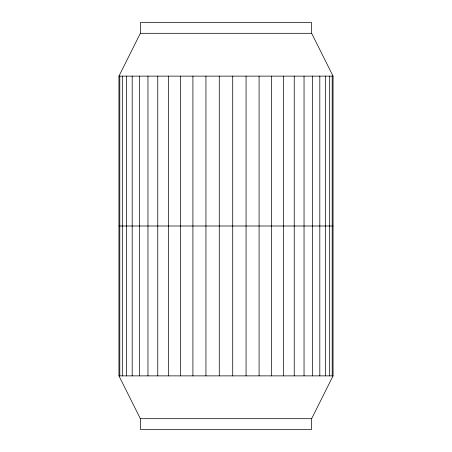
<?xml version="1.0" encoding="UTF-8"?>
<svg xmlns="http://www.w3.org/2000/svg" width="452" height="452" viewBox="0 0 452 452"><rect width="100%" height="100%" fill="white"/><g stroke="black" fill="none" stroke-linecap="round" stroke-linejoin="round"><path stroke-width="0.68" d="M118.949 76.128L140.357 33.307L140.357 22.6L311.643 22.6L311.643 33.307L333.051 76.128L333.051 375.872L311.643 418.693L311.643 429.4L140.357 429.4L140.357 418.693L118.949 375.872L118.949 76.128L333.051 76.128M140.357 33.307L311.643 33.307M118.949 226L333.051 226M118.949 375.872L333.051 375.872M140.357 418.693L311.643 418.693M332.209 76.128L332.209 375.872M329.689 76.128L329.689 375.872M325.536 76.128L325.536 375.872M319.813 76.128L319.813 375.872M312.609 76.128L312.609 375.872M304.038 76.128L304.038 375.872M294.241 76.128L294.241 375.872M283.364 76.128L283.364 375.872M271.579 76.128L271.579 375.872M259.081 76.128L259.081 375.872M246.057 76.128L246.057 375.872M232.723 76.128L232.723 375.872M219.276 76.128L219.276 375.872M205.942 76.128L205.942 375.872M192.919 76.128L192.919 375.872M180.421 76.128L180.421 375.872M168.636 76.128L168.636 375.872M157.759 76.128L157.759 375.872M147.962 76.128L147.962 375.872M139.391 76.128L139.391 375.872M132.187 76.128L132.187 375.872M126.464 76.128L126.464 375.872M122.311 76.128L122.311 375.872M119.791 76.128L119.791 375.872"/></g></svg>
